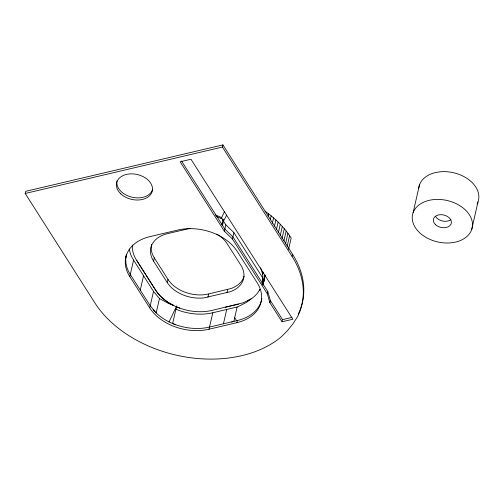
<?xml version="1.0" encoding="UTF-8"?>
<svg xmlns="http://www.w3.org/2000/svg" width="504" height="504" viewBox="0 0 504 504"><rect width="100%" height="100%" fill="white"/><g stroke="black" fill="none" stroke-linecap="round" stroke-linejoin="round"><path stroke-width="0.76" d="M125.861 257.897L126.491 254.596M262.962 283.393L263.901 281.434L265.054 275.146M263.901 281.434L265.224 275.159M292.559 254.281L292.068 256.416A111.29 77.446 12.9 0 1 297.41 316.966L292.811 324.047L287.589 330.504L281.352 336.817A111.29 77.446 12.9 0 1 94.847 302.847L25.2 193.473L25.691 191.337L222.907 144.906L292.559 254.281A111.29 77.446 12.9 0 1 298.242 314.137M129.799 276.614A44.881 31.235 12.9 0 1 150.047 236.597L177.887 230.044A44.881 31.235 12.9 0 1 237.176 251.338L257.116 282.649A44.881 31.235 12.9 0 1 236.867 322.661L209.028 329.219A44.881 31.235 12.9 0 1 149.738 307.925L129.799 276.614L133.579 260.108A44.881 31.235 12.9 0 1 129.301 249.058M140.263 290.134L143.552 275.764M216.859 234.121A30.776 21.42 12.9 0 1 227.203 243.772L240.874 265.243A30.776 21.42 12.9 0 1 230.435 291.665L204.227 297.832A30.776 21.42 12.9 0 1 167.246 282.574L153.575 261.103L154.312 257.903A30.776 21.42 12.9 0 1 151.616 244.453M149.738 307.925L153.518 291.419L133.579 260.108M153.518 291.419L159.472 298.557L156.177 312.921L150.23 305.789L130.29 274.478A44.881 31.235 12.9 0 1 126.447 254.539M167.246 282.574L167.983 279.373L154.312 257.903M179.827 308.152L176.973 306.974L175.934 309.154L172.651 323.474L175.682 324.721M292.068 256.416L222.422 147.042L222.907 144.906M221.029 218.837L224.582 211.478M221.854 224.973L223.159 219.278L216.279 216.436M222.51 225.395L223.486 221.124L226.687 215.158M207.906 297.177L208.637 293.971L231.172 288.458A30.776 21.42 12.9 0 0 244.125 276.161M224.393 231.267L180.155 161.79L190.972 159.239L292.856 319.24L282.038 321.785L269.898 302.721L267.29 293.744L232.413 238.972L224.393 231.267L225.861 224.853L223.486 221.124M209.028 329.219L212.795 312.764L237.655 306.867L246.815 302.198L251.061 298.872L243.35 302.747L212.058 310.401A42.745 29.749 12.9 0 1 155.591 290.121L136.603 260.303A42.745 29.749 12.9 0 1 132.338 245.114M232.413 238.972L233.881 232.558L225.861 224.853M226.995 292.685L227.726 289.479M223.436 323.801L226.718 309.481M237.132 307.031L233.85 321.35L231.651 322.043M236.867 322.661L237.359 320.525A44.881 31.235 12.9 0 0 261.267 301.108M268.159 216.159L268.682 213.872L265.066 211.182M270.295 219.668L271.165 215.857L268.682 213.872M272.349 223.228L273.571 217.898L271.165 215.857M262.88 284.47L263.22 283.046L262.66 274.296L263.151 272.16M274.497 226.076L275.89 219.977L273.571 217.898M263.22 283.046L265.016 275.209M262.83 285.27L264.896 276.236M276.381 229.723L278.126 222.107L275.89 219.977M278.353 232.653L280.274 224.274L278.126 222.107M280.23 235.626L282.328 226.479L280.274 224.274M267.29 293.744L267.781 291.602L232.898 236.83L224.885 229.131L181.484 160.978M282.019 238.631L284.288 228.728L282.328 226.479M283.884 240.912L286.152 231.008L284.288 228.728M269.898 302.721L270.383 300.586L267.781 291.602M285.478 243.986L287.923 233.321L286.152 231.008M287.148 246.33L289.592 235.658L287.923 233.321M288.54 249.461L291.161 238.027L289.592 235.658M282.038 321.785L282.524 319.649L270.383 300.586M413.11 212.682L419.473 184.899M471.631 229.736A30.53 21.25 12.9 0 0 433.988 199.565A30.53 21.25 12.9 0 0 421.489 234.328A30.53 21.25 12.9 0 0 471.631 229.736L477.994 201.953M169.029 322.012L176.702 305.871M263.699 280.186L264.632 278.227M222.472 220.557L223.159 219.278M260.152 289.271L259.214 290.405L259.906 289.302A42.745 29.749 12.9 0 1 247.735 300.856M25.2 193.473L222.422 147.042M237.359 320.525L209.519 327.077A44.881 31.235 12.9 0 1 153.115 309.708M282.524 319.649L291.904 317.438M225.307 307.27L238.568 304.158M208.637 293.971L204.964 294.626A30.776 21.42 12.9 0 1 167.983 279.373M175.934 309.154L178.958 310.401A44.881 31.235 12.9 0 0 212.795 312.764M159.472 298.557L168.317 303.339L173.357 305.267L169.974 303.477A42.745 29.749 12.9 0 1 155.604 290.071L136.615 260.253M233.881 232.558L262.905 278.139L262.004 283.815M234.536 317.4L236.622 320.676M260.618 267.706L262.66 274.296M264.342 276.538L264.556 277.729M477.074 204A30.53 21.25 12.9 0 0 470.723 181.238A30.53 21.25 12.9 0 0 440.351 171.782L435.45 172.57A30.53 21.25 12.9 0 0 418.66 188.515M450.878 219.656A9.16 6.376 12.9 0 1 435.721 216.707M215.359 214.988A42.745 29.749 12.9 0 1 221.854 217.772M190.222 228.514A30.776 21.42 12.9 0 0 186.549 229.175L167.46 233.667A30.776 21.42 12.9 0 0 153.575 261.103M261.866 298.444A44.881 31.235 12.9 0 1 261.45 300.447M152.523 189.787A18.32 12.751 12.9 0 1 131.651 197.127A18.32 12.751 12.9 0 1 116.997 181.031M435.557 224.671A9.16 6.376 12.9 0 0 450.923 224.28A9.16 6.376 12.9 0 0 440.622 214.673A9.16 6.376 12.9 0 0 435.557 224.671M120.815 193.87A18.32 12.751 12.9 0 0 151.547 193.082A18.32 12.751 12.9 0 0 130.939 173.867A18.32 12.751 12.9 0 0 120.815 193.87"/></g></svg>
